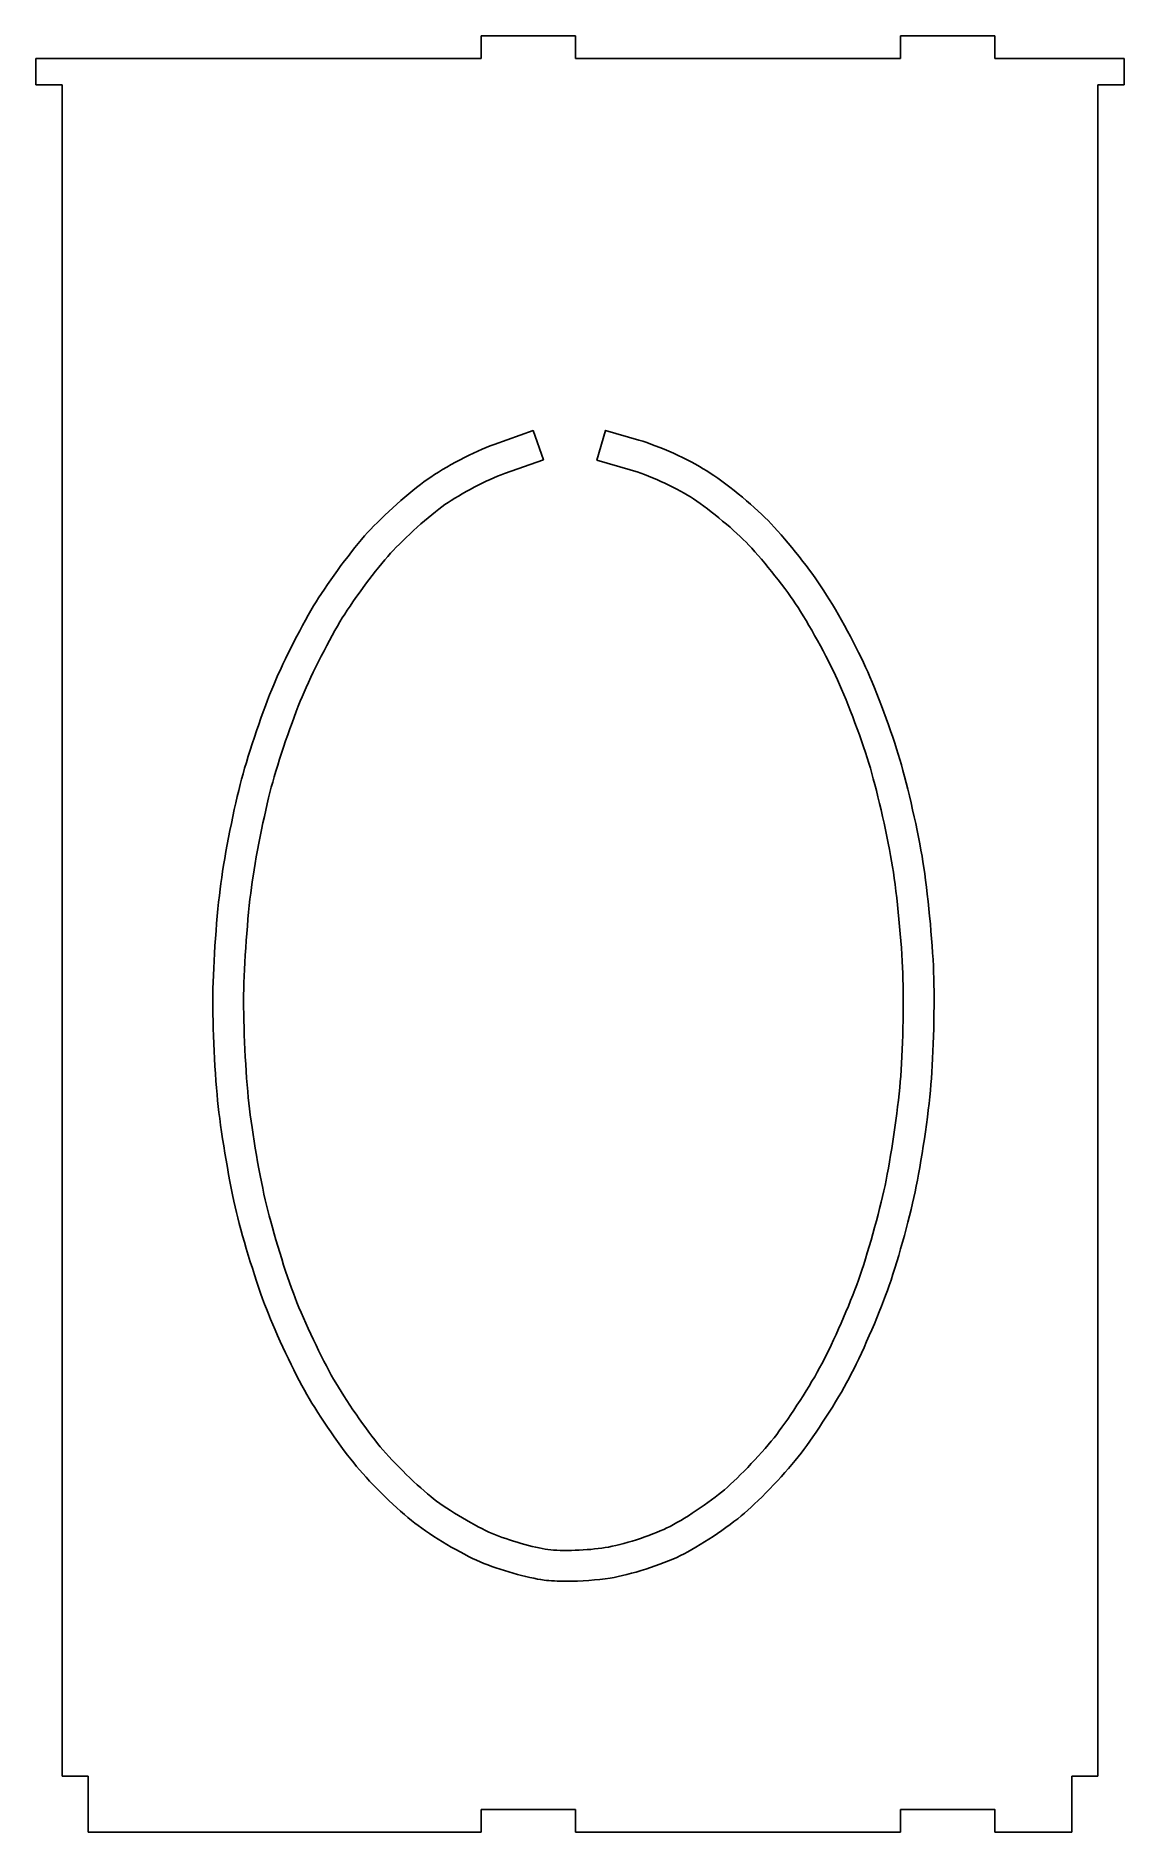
# Model space of a CAD drawing. Extents: x 0 to 62, y 0 to 103.
import ezdxf

# ---------------------------------------------------------------- set-up
doc = ezdxf.new("R2010")
doc.units = 0
doc.layers.add('ink_ext_XXXXXX', color=7, linetype='CONTINUOUS')

msp = doc.modelspace()

# ---------------------------------------------------------------- linework, layer by layer
at = {"layer": 'ink_ext_XXXXXX', "color": 5}
for points in [[(25.632118, 101.632817), (25.632118, 102.931039)], [(31.031029, 102.931039), (25.632118, 102.931039)], [(31.031029, 101.632817), (31.031029, 102.931039)], [(49.633, 101.632817), (49.633, 102.931039)], [(55.0305, 102.931039), (49.633, 102.931039)], [(55.0305, 101.632817), (55.0305, 102.931039)], [(0.132282, 100.133512), (0.132282, 101.632817)], [(25.632118, 101.632817), (0.132282, 101.632817)], [(49.633, 101.632817), (31.031029, 101.632817)], [(62.431778, 101.632817), (55.0305, 101.632817)], [(62.431778, 100.126456), (62.431778, 101.632817)], [(1.63194, 100.133512), (0.132282, 100.133512)], [(1.63194, 100.133512), (1.63194, 3.33235)], [(60.932472, 100.126456), (62.431778, 100.126456)], [(60.932472, 3.33235), (60.932472, 100.126456)], [(1.63194, 3.33235), (3.131951, 3.33235)], [(3.131951, 3.33235), (3.131951, 1.832339)], [(60.932472, 3.33235), (59.433167, 3.33235)], [(59.433167, 3.33235), (59.433167, 1.825284)], [(3.131951, 0.132303), (3.131951, 1.832339)], [(25.632118, 0.132303), (25.632118, 1.432289)], [(31.031029, 1.432289), (25.632118, 1.432289)], [(31.031029, 0.132303), (31.031029, 1.432289)], [(49.633, 0.132303), (49.633, 1.432289)], [(55.0305, 0.132303), (55.0305, 1.432289), (49.633, 1.432289)], [(59.433167, 0.132303), (59.433167, 1.825284)], [(25.632118, 0.132303), (3.131951, 0.132303)], [(49.633, 0.132303), (31.031029, 0.132303)], [(59.433167, 0.132303), (55.0305, 0.132303)]]:
    msp.add_lwpolyline(points, dxfattribs=at)
at = {"layer": 'ink_ext_XXXXXX', "color": 1}
for points in [[(26.360604, 79.541873), (28.594392, 80.339151), (29.185648, 78.67404), (26.951154, 77.88029)], [(34.160167, 78.106068), (32.255167, 78.659929), (32.745528, 80.353262), (34.650528, 79.802929)]]:
    msp.add_lwpolyline(points, dxfattribs=at)
msp.add_lwpolyline([(30.501862, 14.488594)], close=True, dxfattribs=at)
for points in [[(22.538609, 77.548679), (23.563781, 78.271873), (25.242298, 79.146762), (26.360604, 79.541873)], [(34.650528, 79.802929), (35.786473, 79.471318), (37.500973, 78.698734), (38.545195, 78.03904)], [(19.123015, 74.504207), (20.00884, 75.481401), (21.541307, 76.850179), (22.538609, 77.548679)], [(26.951154, 77.88029), (25.993009, 77.541623), (24.437259, 76.730235), (23.552845, 76.105818)], [(37.606806, 76.54679), (36.707223, 77.111235), (35.130306, 77.827373), (34.160167, 78.106068)], [(38.545195, 78.03904), (39.568251, 77.393457), (41.138112, 76.116401), (42.048278, 75.188596)], [(23.552845, 76.105818), (22.659965, 75.477873), (21.229804, 74.204346), (20.430762, 73.318873)], [(40.788862, 73.953873), (39.973945, 74.786429), (38.513445, 75.971762), (37.606806, 76.54679)], [(42.048278, 75.188596), (42.951389, 74.271373), (44.320167, 72.570985), (45.096278, 71.40329)], [(16.172382, 70.542512), (16.919918, 71.756068), (18.24354, 73.53054), (19.123015, 74.504207)], [(20.430762, 73.318873), (19.625018, 72.429874), (18.362426, 70.733012), (17.673451, 69.618235)], [(43.628723, 70.426096), (42.916112, 71.49854), (41.614362, 73.114262), (40.788862, 73.953873)], [(45.096278, 71.40329), (45.868861, 70.239124), (47.008334, 68.177843), (47.63275, 66.804832)], [(13.745976, 65.79871), (14.340054, 67.209468), (15.428726, 69.33954), (16.172382, 70.542512)], [(46.027611, 66.073171), (45.445528, 67.353754), (44.344862, 69.346596), (43.628723, 70.426096)], [(17.673451, 69.618235), (16.968954, 68.47594), (15.936373, 66.455582), (15.371576, 65.114321)], [(11.90624, 60.387804), (12.328515, 61.964721), (13.153662, 64.392185), (13.745976, 65.79871)], [(47.904389, 61.016807), (47.466945, 62.497768), (46.623806, 64.766129), (46.027611, 66.073171)], [(47.63275, 66.804832), (48.257167, 65.435701), (49.139111, 63.063977), (49.594195, 61.517752)], [(15.371576, 65.114321), (14.805368, 63.769179), (14.015146, 61.444021), (13.610157, 59.931663)], [(49.174389, 55.378713), (48.913334, 57.004313), (48.345361, 59.533729), (47.904389, 61.016807)], [(49.594195, 61.517752), (50.052806, 59.974702), (50.645472, 57.346507), (50.917111, 55.658818)], [(10.721612, 54.428682), (10.953035, 56.139302), (11.484671, 58.812652), (11.90624, 60.387804)], [(13.610157, 59.931663), (13.204462, 58.416129), (12.692935, 55.841557), (12.469626, 54.191968)], [(50.917111, 55.658818), (51.18875, 53.972541), (51.460389, 51.14291), (51.527417, 49.351505)], [(49.763528, 49.287299), (49.700028, 51.019085), (49.438972, 53.751702), (49.174389, 55.378713)], [(10.262296, 48.062807), (10.284168, 49.864091), (10.49019, 52.719827), (10.721612, 54.428682)], [(12.469626, 54.191968), (12.246318, 52.54238), (12.047351, 49.783305), (12.026185, 48.041641)], [(51.527417, 49.351505), (51.590917, 47.559041), (51.523889, 44.673319), (51.372195, 42.918955)], [(49.615361, 43.068885), (49.76, 44.764688), (49.827028, 47.554102), (49.763528, 49.287299)], [(10.569565, 41.655305), (10.378712, 43.389208), (10.240776, 46.263288), (10.262296, 48.062807)], [(12.026185, 48.041641), (12.005018, 46.301388), (12.138368, 43.523263), (12.322871, 41.848627)], [(48.744, 37.140455), (49.079139, 38.713844), (49.470722, 41.373083), (49.615361, 43.068885)], [(51.372195, 42.918955), (51.224028, 41.162474), (50.818334, 38.405516), (50.469084, 36.772861)], [(11.614846, 35.600227), (11.229612, 37.205013), (10.760771, 39.921402), (10.569565, 41.655305)], [(12.322871, 41.848627), (12.507373, 40.175402), (12.959282, 37.557085), (13.330051, 36.011919)], [(47.223528, 31.720377), (47.728, 33.137486), (48.408861, 35.569183), (48.744, 37.140455)], [(13.330051, 36.011919), (13.700468, 34.468869), (14.437773, 32.089383), (14.973643, 30.707905)], [(50.469084, 36.772861), (50.123361, 35.138441), (49.41075, 32.606202), (48.885111, 31.128416)], [(13.328993, 30.070083), (12.769487, 31.512591), (12.000432, 33.993324), (11.614846, 35.600227)], [(45.128028, 26.930714), (45.777139, 28.157675), (46.719056, 30.306444), (47.223528, 31.720377)], [(48.885111, 31.128416), (48.355945, 29.647455), (47.368167, 27.392852), (46.683778, 26.102744)], [(15.643215, 25.1827), (14.928134, 26.431533), (13.889557, 28.624047), (13.328993, 30.070083)], [(14.973643, 30.707905), (15.507748, 29.330308), (16.494821, 27.244686), (17.173918, 26.059352)], [(42.542167, 22.89423), (43.304167, 23.880597), (44.4895, 25.729152), (45.128028, 26.930714)], [(17.173918, 26.059352), (17.837845, 24.900125), (19.061632, 23.127416), (19.846915, 22.187616)], [(46.683778, 26.102744), (45.995861, 24.807697), (44.761139, 22.884), (43.935639, 21.81473)], [(18.493659, 21.056611), (17.639937, 22.078255), (16.361118, 23.92928), (15.643215, 25.1827)], [(39.554139, 19.72805), (40.414917, 20.464297), (41.783695, 21.914214), (42.542167, 22.89423)], [(19.846915, 22.187616), (20.626201, 21.255578), (22.026376, 19.891386), (22.903734, 19.209114)], [(43.935639, 21.81473), (43.103084, 20.739111), (41.653167, 19.201353), (40.700667, 18.387142)], [(21.821059, 17.816347), (20.845982, 18.574467), (19.353379, 20.028264), (18.493659, 21.056611)], [(36.255667, 17.538005), (37.190528, 17.996264), (38.700417, 18.999211), (39.554139, 19.72805)], [(22.903734, 19.209114), (23.772626, 18.533192), (25.306504, 17.624789), (26.253006, 17.225092)], [(25.566854, 15.600197), (24.485943, 16.056692), (22.805662, 17.050819), (21.821059, 17.816347)], [(32.724362, 16.411586), (33.71214, 16.568925), (35.33139, 17.085039), (36.255667, 17.538005)], [(40.700667, 18.387142), (39.737584, 17.565522), (38.093639, 16.474028), (37.031778, 15.954386)], [(26.253006, 17.225092), (27.197745, 16.826453), (28.660715, 16.404883), (29.447762, 16.304342)], [(29.224806, 14.554564), (28.276187, 14.675567), (26.669284, 15.134883), (25.566854, 15.600197)], [(29.447762, 16.304342), (30.233751, 16.204153), (31.733056, 16.253542), (32.724362, 16.411586)], [(37.031778, 15.954386), (35.941695, 15.419928), (34.170751, 14.855836), (33.003056, 14.669569)], [(30.501862, 14.488594), (30.018556, 14.488594), (29.574762, 14.510114), (29.224806, 14.554564)], [(33.003056, 14.669569), (32.265751, 14.552094), (31.33089, 14.488594), (30.501862, 14.488594)]]:
    msp.add_open_spline(points, degree=3, dxfattribs=at)

doc.saveas('drawing.dxf')
